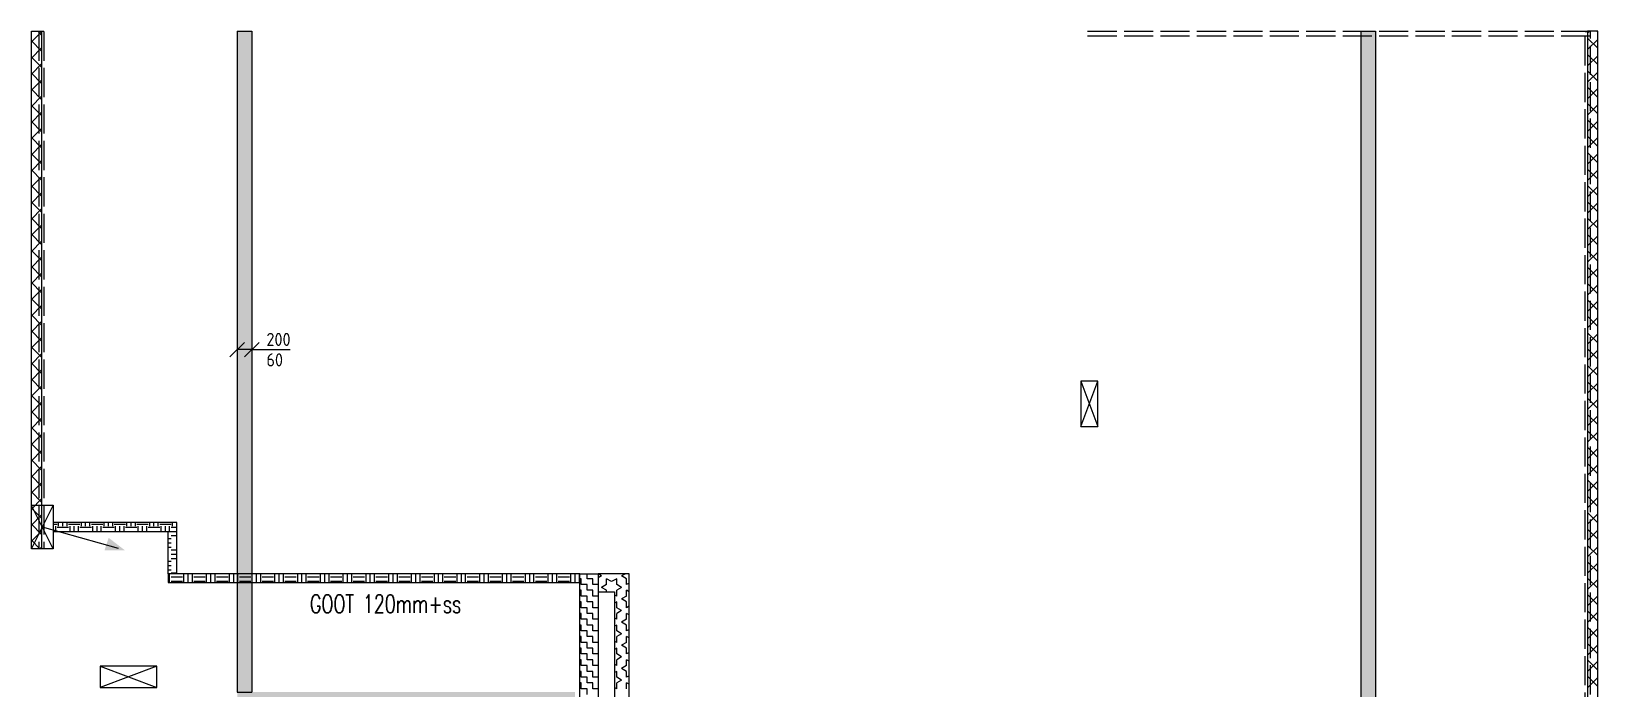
# Model space of a CAD drawing. Header units: millimetres. Extents: x -3262 to 113612, y 0 to 217318.
# Drawn here: x 91127 to 112624, y 61852 to 70869 of the extents above; entities that cross this region are included whole.
import ezdxf

# ---------------------------------------------------------------- set-up
doc = ezdxf.new("R2010")
doc.units = ezdxf.units.MM
doc.header["$LTSCALE"] = 100
doc.linetypes.add('E_GOOT3', pattern=[5, 4, -1])
for name, color, linetype in [('ByLayer', 2, 'Continuous'), ('EL6131--_ENERGIEBEDR (1996)', 2, 'Continuous'), ('EL6131--_GEBOUWINST (1996)', 2, 'Continuous'), ('EL6131--_KG_D', 3, 'Continuous'), ('EL6131--_WG', 3, 'Continuous'), ('EM6131--_KG', 1, 'Continuous')]:
    doc.layers.add(name, color=color, linetype=linetype)
doc.styles.add('CofelyArial', font='arial.ttf')
doc.styles.add('ROMANS', font='ROMANS', dxfattribs={"width": 0.7})
doc.styles.add('STABICAD-018', font='ISOCP.SHX', dxfattribs={"height": 1.8})

# ---------------------------------------------------------------- blocks, each defined once
blk = doc.blocks.new('*X66')
at = {"color": 0}
for p, q in [((84742, 35687), (84860, 35804)), ((84765, 35664), (84742, 35687)), ((84986, 35664), (84846, 35804)), ((84941, 35664), (85081, 35804)), ((85207, 35664), (85067, 35804)), ((85162, 35664), (85302, 35804)), ((85428, 35664), (85288, 35804)), ((85383, 35664), (85523, 35804)), ((85649, 35664), (85509, 35804)), ((85604, 35664), (85744, 35804)), ((85870, 35664), (85730, 35804)), ((85824, 35664), (85964, 35804)), ((86091, 35664), (85951, 35804)), ((86045, 35664), (86185, 35804)), ((86312, 35664), (86172, 35804)), ((86266, 35664), (86406, 35804)), ((86533, 35664), (86393, 35804)), ((86487, 35664), (86627, 35804)), ((86754, 35664), (86614, 35804)), ((86708, 35664), (86848, 35804)), ((86975, 35664), (86835, 35804)), ((86929, 35664), (87069, 35804)), ((87196, 35664), (87056, 35804)), ((87150, 35664), (87290, 35804)), ((87417, 35664), (87277, 35804)), ((87371, 35664), (87511, 35804)), ((87638, 35664), (87498, 35804)), ((87592, 35664), (87732, 35804)), ((87859, 35664), (87719, 35804)), ((87813, 35664), (87953, 35804)), ((88080, 35664), (87940, 35804)), ((88034, 35664), (88174, 35804)), ((88301, 35664), (88161, 35804)), ((88255, 35664), (88395, 35804)), ((88522, 35664), (88382, 35804)), ((88476, 35664), (88616, 35804)), ((88743, 35664), (88603, 35804)), ((88697, 35664), (88837, 35804)), ((88963, 35664), (88823, 35804)), ((88918, 35664), (89058, 35804)), ((89184, 35664), (89044, 35804)), ((89139, 35664), (89279, 35804)), ((89405, 35664), (89265, 35804)), ((89360, 35664), (89500, 35804)), ((89626, 35664), (89486, 35804)), ((89581, 35664), (89721, 35804)), ((89847, 35664), (89707, 35804)), ((89802, 35664), (89942, 35804)), ((90068, 35664), (89928, 35804)), ((90023, 35664), (90163, 35804)), ((90289, 35664), (90149, 35804)), ((90244, 35664), (90384, 35804)), ((90510, 35664), (90370, 35804)), ((90465, 35664), (90605, 35804)), ((90731, 35664), (90591, 35804)), ((90686, 35664), (90826, 35804)), ((90952, 35664), (90812, 35804)), ((90907, 35664), (91047, 35804)), ((91173, 35664), (91033, 35804)), ((91128, 35664), (91268, 35804)), ((91394, 35664), (91254, 35804)), ((91349, 35664), (91489, 35804)), ((91615, 35664), (91475, 35804)), ((91570, 35664), (91710, 35804)), ((91836, 35664), (91696, 35804)), ((91791, 35664), (91842, 35716))]:
    blk.add_line(p, q, dxfattribs=at)
blk = doc.blocks.new('PIJL-UIT')
at = {"layer": 'ByLayer', "color": 2}
blk.add_line((0, 0), (2.92, 10.41), dxfattribs=at)
blk.add_solid([(3.23, 11.35), (1.51, 9.11), (3.24, 8.54)], dxfattribs=at)
blk = doc.blocks.new('NV-1')
at = {"layer": 'ByLayer'}
for p, q in [((0, 4), (7.91, 0)), ((0, 0), (7.91, 4))]:
    blk.add_line(p, q, dxfattribs=at)
blk.add_lwpolyline([(0, 0), (8, 0), (8, 4), (0, 4)], close=True, dxfattribs=at)
blk = doc.blocks.new('*X138')
at = {"color": 0}
for p, q in [((49082, 35449), (49082, 35504)), ((48988, 35469), (49062, 35469)), ((48988, 35273), (49062, 35273)), ((49043, 35293), (49043, 35449)), ((49062, 35430), (49108, 35430)), ((49062, 35371), (49108, 35371)), ((49062, 35312), (49108, 35312)), ((49082, 35137), (49082, 35293)), ((48988, 35215), (49062, 35215)), ((48988, 35156), (49062, 35156)), ((49043, 34980), (49043, 35137)), ((49062, 35117), (49108, 35117)), ((49062, 35059), (49108, 35059)), ((48988, 34961), (49062, 34961)), ((48988, 34902), (49062, 34902)), ((48988, 34844), (49062, 34844)), ((49062, 35000), (49108, 35000)), ((49082, 34824), (49082, 34980)), ((48988, 34648), (49062, 34648)), ((49043, 34668), (49043, 34824)), ((49062, 34805), (49108, 34805)), ((49062, 34746), (49108, 34746)), ((49062, 34688), (49108, 34688)), ((49082, 34512), (49082, 34668)), ((48988, 34590), (49062, 34590)), ((48988, 34531), (49062, 34531)), ((49043, 34355), (49043, 34512)), ((49062, 34492), (49108, 34492)), ((49062, 34434), (49108, 34434)), ((48988, 34336), (49062, 34336)), ((48988, 34277), (49062, 34277)), ((48988, 34219), (49062, 34219)), ((49043, 34043), (49043, 34199)), ((49062, 34375), (49108, 34375)), ((49082, 34199), (49082, 34355)), ((48988, 34023), (49062, 34023)), ((49062, 34180), (49108, 34180)), ((49062, 34121), (49108, 34121)), ((49062, 34062), (49108, 34062)), ((49082, 33887), (49082, 34043)), ((48288, 33906), (48408, 33906)), ((48301, 33730), (48301, 33887)), ((48359, 33730), (48359, 33887)), ((48418, 33806), (48418, 33887)), ((48457, 33887), (48457, 33926)), ((48516, 33887), (48516, 33926)), ((48574, 33887), (48574, 33926)), ((48613, 33806), (48613, 33887)), ((48672, 33806), (48672, 33887)), ((48730, 33806), (48730, 33887)), ((48770, 33887), (48770, 33926)), ((48828, 33887), (48828, 33926)), ((48887, 33887), (48887, 33926)), ((48926, 33806), (48926, 33887)), ((48984, 33806), (48984, 33887)), ((48988, 33965), (49062, 33965)), ((48988, 33906), (49062, 33906)), ((49043, 33806), (49043, 33887)), ((49062, 33867), (49108, 33867)), ((49062, 33809), (49108, 33809)), ((48288, 33711), (48408, 33711)), ((48288, 33652), (48408, 33652)), ((48288, 33594), (48408, 33594)), ((48301, 33418), (48301, 33574)), ((48359, 33418), (48359, 33574)), ((48288, 33398), (48408, 33398)), ((48288, 33340), (48408, 33340)), ((48288, 33281), (48408, 33281)), ((48301, 33105), (48301, 33262)), ((48359, 33105), (48359, 33262)), ((48288, 33086), (48408, 33086)), ((48288, 33027), (48408, 33027)), ((48288, 32969), (48408, 32969)), ((48301, 32793), (48301, 32949)), ((48359, 32793), (48359, 32949)), ((48288, 32773), (48408, 32773)), ((48288, 32715), (48408, 32715)), ((48288, 32656), (48408, 32656)), ((48288, 32461), (48408, 32461)), ((48301, 32480), (48301, 32637)), ((48359, 32480), (48359, 32637)), ((48288, 32402), (48408, 32402)), ((48288, 32344), (48408, 32344)), ((48301, 32168), (48301, 32324)), ((48359, 32168), (48359, 32324)), ((48288, 32148), (48408, 32148)), ((48288, 32090), (48408, 32090)), ((48288, 32031), (48408, 32031)), ((48288, 31836), (48408, 31836)), ((48301, 31855), (48301, 32012)), ((48359, 31855), (48359, 32012)), ((48288, 31777), (48408, 31777)), ((48288, 31719), (48408, 31719)), ((48301, 31543), (48301, 31699)), ((48359, 31543), (48359, 31699)), ((48288, 31523), (48408, 31523)), ((48288, 31465), (48408, 31465)), ((48288, 31406), (48408, 31406)), ((48301, 31230), (48301, 31387)), ((48359, 31230), (48359, 31387)), ((48288, 31211), (48408, 31211)), ((48288, 31152), (48408, 31152)), ((48288, 31094), (48408, 31094)), ((48301, 30918), (48301, 31074)), ((48359, 30918), (48359, 31074)), ((48288, 30898), (48408, 30898)), ((48288, 30840), (48408, 30840)), ((48288, 30781), (48408, 30781)), ((48301, 30605), (48301, 30762)), ((48359, 30605), (48359, 30762)), ((48288, 30586), (48408, 30586)), ((48288, 30527), (48408, 30527)), ((48288, 30469), (48408, 30469)), ((48301, 30293), (48301, 30449)), ((48359, 30293), (48359, 30449)), ((48288, 30273), (48408, 30273)), ((48288, 30215), (48408, 30215)), ((48288, 30156), (48408, 30156)), ((48301, 29980), (48301, 30137)), ((48359, 29980), (48359, 30137)), ((48288, 29961), (48408, 29961)), ((48288, 29902), (48408, 29902)), ((48288, 29844), (48408, 29844)), ((48301, 29668), (48301, 29824)), ((48359, 29668), (48359, 29824)), ((48288, 29648), (48408, 29648)), ((48288, 29590), (48408, 29590)), ((48288, 29531), (48408, 29531)), ((48301, 29355), (48301, 29512)), ((48359, 29355), (48359, 29512)), ((48288, 29336), (48408, 29336)), ((48288, 29277), (48408, 29277)), ((48288, 29219), (48408, 29219)), ((48288, 29023), (48408, 29023)), ((48301, 29043), (48301, 29199)), ((48359, 29043), (48359, 29199)), ((48288, 28965), (48408, 28965)), ((48288, 28906), (48408, 28906)), ((48301, 28730), (48301, 28887)), ((48359, 28730), (48359, 28887)), ((48288, 28711), (48408, 28711)), ((48288, 28652), (48408, 28652)), ((48288, 28594), (48408, 28594)), ((48288, 28398), (48408, 28398)), ((48301, 28418), (48301, 28574)), ((48359, 28418), (48359, 28574)), ((48288, 28340), (48408, 28340)), ((48288, 28281), (48408, 28281))]:
    blk.add_line(p, q, dxfattribs=at)
blk = doc.blocks.new('*X84')
at = {"color": 0}
for p, q in [((46983, 14307), (46843, 14447)), ((46861, 14307), (47001, 14447)), ((47208, 14307), (47068, 14447)), ((47085, 14307), (47225, 14447)), ((47432, 14307), (47292, 14447)), ((47310, 14307), (47450, 14447)), ((47657, 14307), (47517, 14447)), ((47534, 14307), (47674, 14447)), ((47881, 14307), (47741, 14447)), ((47759, 14307), (47899, 14447)), ((48106, 14307), (47966, 14447)), ((47983, 14307), (48123, 14447)), ((48330, 14307), (48190, 14447)), ((48208, 14307), (48348, 14447)), ((48555, 14307), (48415, 14447)), ((48432, 14307), (48572, 14447)), ((48779, 14307), (48639, 14447)), ((48657, 14307), (48797, 14447)), ((49004, 14307), (48864, 14447)), ((48881, 14307), (49021, 14447)), ((49228, 14307), (49088, 14447)), ((49106, 14307), (49246, 14447)), ((49453, 14307), (49313, 14447)), ((49330, 14307), (49470, 14447)), ((49677, 14307), (49537, 14447)), ((49555, 14307), (49695, 14447)), ((49902, 14307), (49762, 14447)), ((49779, 14307), (49919, 14447)), ((50126, 14307), (49986, 14447)), ((50004, 14307), (50144, 14447)), ((50351, 14307), (50211, 14447)), ((50228, 14307), (50368, 14447)), ((50575, 14307), (50435, 14447)), ((50453, 14307), (50593, 14447)), ((50800, 14307), (50660, 14447)), ((50677, 14307), (50817, 14447)), ((51024, 14307), (50884, 14447)), ((50902, 14307), (51042, 14447)), ((51249, 14307), (51109, 14447)), ((51126, 14307), (51266, 14447)), ((51473, 14307), (51333, 14447)), ((51351, 14307), (51491, 14447)), ((51698, 14307), (51558, 14447)), ((51575, 14307), (51715, 14447)), ((51922, 14307), (51782, 14447)), ((51800, 14307), (51940, 14447)), ((52147, 14307), (52007, 14447)), ((52024, 14307), (52164, 14447)), ((52371, 14307), (52231, 14447)), ((52249, 14307), (52389, 14447)), ((52596, 14307), (52456, 14447)), ((52473, 14307), (52613, 14447)), ((52820, 14307), (52680, 14447)), ((52698, 14307), (52838, 14447)), ((53045, 14307), (52905, 14447)), ((52922, 14307), (53062, 14447)), ((53269, 14307), (53129, 14447)), ((53147, 14307), (53287, 14447)), ((53494, 14307), (53354, 14447)), ((53371, 14307), (53511, 14447)), ((53718, 14307), (53578, 14447)), ((53596, 14307), (53736, 14447)), ((53943, 14307), (53803, 14447)), ((53820, 14307), (53960, 14447)), ((54167, 14307), (54027, 14447)), ((54045, 14307), (54185, 14447)), ((54392, 14307), (54252, 14447)), ((54269, 14307), (54409, 14447)), ((54616, 14307), (54476, 14447)), ((54494, 14307), (54634, 14447)), ((54841, 14307), (54701, 14447)), ((54718, 14307), (54858, 14447)), ((55065, 14307), (54925, 14447)), ((54943, 14307), (55083, 14447)), ((55290, 14307), (55150, 14447)), ((55167, 14307), (55307, 14447)), ((55514, 14307), (55374, 14447)), ((55392, 14307), (55532, 14447)), ((55739, 14307), (55599, 14447)), ((55616, 14307), (55756, 14447)), ((55848, 14422), (55823, 14447)), ((55841, 14307), (55848, 14315))]:
    blk.add_line(p, q, dxfattribs=at)
blk = doc.blocks.new('*X105')
at = {"color": 0}
for p, q in [((48181, 27909), (48220, 27977)), ((48260, 27909), (48220, 27977)), ((48379, 27977), (48351, 28027)), ((48379, 27977), (48407, 28027)), ((46831, 27771), (46848, 27801)), ((46831, 27771), (46911, 27771)), ((46950, 27703), (46911, 27771)), ((46950, 27703), (46990, 27771)), ((46990, 27771), (47069, 27771)), ((47069, 27771), (47052, 27801)), ((47149, 27771), (47166, 27801)), ((47149, 27771), (47228, 27771)), ((47268, 27703), (47228, 27771)), ((47268, 27703), (47307, 27771)), ((47307, 27771), (47387, 27771)), ((47387, 27771), (47370, 27801)), ((47466, 27771), (47483, 27801)), ((47466, 27771), (47546, 27771)), ((47585, 27703), (47546, 27771)), ((47585, 27703), (47625, 27771)), ((47625, 27771), (47704, 27771)), ((47704, 27771), (47687, 27801)), ((47784, 27771), (47801, 27801)), ((47784, 27771), (47863, 27771)), ((47903, 27703), (47863, 27771)), ((47903, 27703), (47942, 27771)), ((47942, 27771), (48022, 27771)), ((48022, 27771), (48005, 27801)), ((48101, 27771), (48118, 27801)), ((48101, 27771), (48181, 27771)), ((48158, 27909), (48181, 27909)), ((48220, 27703), (48181, 27771)), ((48220, 27703), (48260, 27771)), ((48260, 27909), (48339, 27909)), ((48260, 27771), (48339, 27771)), ((48300, 27840), (48339, 27909)), ((48339, 27771), (48300, 27840)), ((46831, 27634), (46911, 27634)), ((46892, 27601), (46911, 27634)), ((46990, 27634), (47069, 27634)), ((47009, 27601), (46990, 27634)), ((47069, 27634), (47109, 27703)), ((47149, 27634), (47109, 27703)), ((47149, 27634), (47228, 27634)), ((47209, 27601), (47228, 27634)), ((47326, 27601), (47307, 27634)), ((47307, 27634), (47387, 27634)), ((47387, 27634), (47427, 27703)), ((47466, 27634), (47427, 27703)), ((47466, 27634), (47546, 27634)), ((47527, 27601), (47546, 27634)), ((47625, 27634), (47704, 27634)), ((47644, 27601), (47625, 27634)), ((47704, 27634), (47744, 27703)), ((47784, 27634), (47744, 27703)), ((47784, 27634), (47863, 27634)), ((47844, 27601), (47863, 27634)), ((47942, 27634), (48022, 27634)), ((47961, 27601), (47942, 27634)), ((48022, 27634), (48062, 27703)), ((48101, 27634), (48062, 27703)), ((48101, 27634), (48181, 27634)), ((48162, 27601), (48181, 27634)), ((48260, 27634), (48339, 27634)), ((48279, 27601), (48260, 27634)), ((48339, 27634), (48379, 27703)), ((48408, 27652), (48379, 27703))]:
    blk.add_line(p, q, dxfattribs=at)
blk = doc.blocks.new('*X104')
at = {"color": 0}
for p, q in [((46752, 28178), (46831, 28178)), ((46831, 28258), (46911, 28258)), ((46831, 28178), (46831, 28258)), ((46911, 28258), (46911, 28277)), ((46911, 28178), (46990, 28178)), ((46911, 28099), (46911, 28178)), ((46990, 28258), (47069, 28258)), ((46990, 28178), (46990, 28258)), ((47069, 28258), (47069, 28277)), ((47069, 28178), (47149, 28178)), ((47069, 28099), (47069, 28178)), ((47149, 28258), (47228, 28258)), ((47149, 28178), (47149, 28258)), ((47228, 28258), (47228, 28277)), ((47228, 28178), (47308, 28178)), ((47228, 28099), (47228, 28178)), ((47308, 28258), (47387, 28258)), ((47308, 28178), (47308, 28258)), ((47387, 28258), (47387, 28277)), ((47387, 28178), (47466, 28178)), ((47387, 28099), (47387, 28178)), ((47466, 28258), (47546, 28258)), ((47466, 28178), (47466, 28258)), ((47546, 28258), (47546, 28277)), ((47546, 28178), (47625, 28178)), ((47546, 28099), (47546, 28178)), ((47625, 28258), (47704, 28258)), ((47625, 28178), (47625, 28258)), ((47704, 28258), (47704, 28277)), ((47704, 28178), (47784, 28178)), ((47704, 28099), (47704, 28178)), ((47784, 28258), (47863, 28258)), ((47784, 28178), (47784, 28258)), ((47863, 28258), (47863, 28277)), ((47863, 28178), (47942, 28178)), ((47863, 28099), (47863, 28178)), ((47942, 28258), (48022, 28258)), ((47942, 28178), (47942, 28258)), ((48022, 28258), (48022, 28277)), ((48022, 28178), (48101, 28178)), ((48022, 28099), (48022, 28178)), ((48101, 28258), (48181, 28258)), ((48101, 28178), (48101, 28258)), ((48181, 28258), (48181, 28277)), ((48181, 28178), (48260, 28178)), ((48181, 28099), (48181, 28178)), ((48260, 28258), (48339, 28258)), ((48260, 28178), (48260, 28258)), ((48339, 28258), (48339, 28277)), ((48339, 28178), (48408, 28178)), ((48339, 28099), (48339, 28178)), ((46831, 28099), (46911, 28099)), ((46831, 28027), (46831, 28099)), ((46990, 28099), (47069, 28099)), ((46990, 28027), (46990, 28099)), ((47149, 28099), (47228, 28099)), ((47149, 28027), (47149, 28099)), ((47308, 28099), (47387, 28099)), ((47308, 28027), (47308, 28099)), ((47466, 28099), (47546, 28099)), ((47466, 28027), (47466, 28099)), ((47625, 28099), (47704, 28099)), ((47625, 28027), (47625, 28099)), ((47784, 28099), (47863, 28099)), ((47784, 28027), (47784, 28099)), ((47942, 28099), (48022, 28099)), ((47942, 28027), (47942, 28099)), ((48101, 28099), (48181, 28099)), ((48101, 28027), (48101, 28099)), ((48260, 28099), (48339, 28099)), ((48260, 28027), (48260, 28099))]:
    blk.add_line(p, q, dxfattribs=at)
blk = doc.blocks.new('E00112')
at = {"color": 0, "linetype": 'Continuous'}
for p, q in [((0, 1), (-1, 1)), ((-1, 1), (-1, 0)), ((-1, 0), (0, 1)), ((-1, 1), (0, 0)), ((0, 0), (0, 1)), ((-1, 0), (0, 0))]:
    blk.add_line(p, q, dxfattribs=at)
blk = doc.blocks.new('*U109')
at = {"color": 0, "linetype": 'Continuous'}
for p, q in [((0, 100, -2730), (9064, 100, -2730)), ((0, -100, -2730), (0, 100, -2730)), ((9064, -100, -2730), (9064, 100, -2730)), ((0, -100, -2730), (9064, -100, -2730))]:
    blk.add_line(p, q, dxfattribs=at)
at = {"color": 1, "style": 'CofelyArial'}
for tag in ['CODE', 'POSITIONCODE', 'SECTIONCODE']:
    blk.add_attdef(tag, (94053, 70869, 2730), '', height=1.8, dxfattribs=at)
blk = doc.blocks.new('*U117')
at = {"color": 0, "linetype": 'Continuous'}
for p, q in [((-300, -100, -2730), (-100, 100, -2730)), ((0, 0, -2730), (-200, 0, -2730)), ((-100, -100, -2730), (100, 100, -2730)), ((0, 0, -2730), (100, 0, -2730)), ((100, 0, -2730), (528, 0, -2730))]:
    blk.add_line(p, q, dxfattribs=at)
at = {"color": 0, "linetype": 'Continuous', "style": 'STABICAD-018'}
for s, p in [('200', (200, 50, -2730)), ('60', (200, -230, -2730))]:
    blk.add_text(s, height=180, dxfattribs=at).set_placement(p)
at = {"color": 1, "style": 'CofelyArial'}
blk.add_attdef('CODE', (94153, 66502, 2730), '', height=1.8, dxfattribs=at)
blk = doc.blocks.new('*U120')
at = {"color": 0, "linetype": 'Continuous'}
for p, q in [((0, 100, -2730), (19676, 100, -2730)), ((0, -100, -2730), (0, 100, -2730)), ((19676, -100, -2730), (19676, 100, -2730)), ((0, -100, -2730), (19676, -100, -2730))]:
    blk.add_line(p, q, dxfattribs=at)
at = {"color": 1, "style": 'CofelyArial'}
for tag in ['CODE', 'POSITIONCODE', 'SECTIONCODE']:
    blk.add_attdef(tag, (109474, 70869, 2730), '', height=1.8, dxfattribs=at)

msp = doc.modelspace()

# ---------------------------------------------------------------- hatches: boundary and pattern name
at = {"layer": 'EL6131--_ENERGIEBEDR (1996)', "linetype": 'Continuous'}
h = msp.add_hatch(dxfattribs=at)
h.set_pattern_fill('STARS', color=1, scale=25)
h.set_pattern_definition([(0, (-61449.15, 0), (0, 137.48153), [79.375, -79.375]), (60, (-61449.15, 0), (-119.0625, 68.74077), [79.375, -79.375]), (120, (-61409.46, 68.74), (-119.0625, -68.74077), [79.375, -79.375])])
h.paths.add_polyline_path([(109574, 70869), (109374, 70869), (109374, 51077), (93083, 51077), (93083, 53266), (91127, 53266), (91127, 53066), (92883, 53066), (92883, 51411), (92883, 50877), (109374, 50877), (109374, 27589), (109574, 27589)])
h = msp.add_hatch(dxfattribs=at)
h.set_pattern_fill('STARS', color=1, scale=25)
h.set_pattern_definition([(0, (-26298.44, -7812.82), (0, 137.48153), [79.375, -79.375]), (60, (-26298.44, -7812.82), (-119.0625, 68.74077), [79.375, -79.375]), (120, (-26258.75, -7744.08), (-119.0625, -68.74077), [79.375, -79.375])])
h.paths.add_polyline_path([(93953, 61604), (97507, 61604), (97507, 56819), (97707, 56819), (97707, 61604), (98389, 61604), (98389, 51077), (98589, 51077), (98589, 61804), (94153, 61804), (94153, 70869), (93953, 70869)])

# ---------------------------------------------------------------- linework, layer by layer
at = {"layer": 'EL6131--_ENERGIEBEDR (1996)'}
msp.add_line((93125, 63429), (93125, 64009), dxfattribs=at)
for points in [[(93125, 64129), (91427, 64129), (91427, 64009), (93125, 64009)], [(98654, 63429), (93005, 63429), (93005, 63309), (98654, 63309)]]:
    msp.add_lwpolyline(points, close=True, dxfattribs=at)
for points in [[(93005, 63429), (93005, 64009)], [(99330, 42217), (99330, 54038), (111748, 54038), (111748, 54238), (99330, 54238), (99330, 63429), (98904, 63429), (98904, 63429), (98904, 63429), (98904, 63179), (99130, 63179), (99130, 57366), (98904, 57366), (98904, 57246), (99130, 57246), (99130, 48373), (97977, 48373), (97977, 49092), (97673, 49092), (97673, 48123), (99130, 48123), (99130, 43460)], [(98654, 45290), (98654, 47569), (97779, 47569), (97779, 47973), (98654, 47973), (98654, 63429), (98904, 63429), (98904, 63179), (98904, 53816), (98904, 53813), (98904, 53816)]]:
    msp.add_lwpolyline(points, dxfattribs=at)
at = {"layer": 'EL6131--_GEBOUWINST (1996)', "color": 2, "linetype": 'Continuous'}
for points in [[(91127, 63769), (91127, 70869), (91267, 70869), (91267, 63769)], [(112624, 27909), (112624, 70869), (112484, 70869), (112484, 27909)]]:
    msp.add_lwpolyline(points, close=True, dxfattribs=at)
at = {"layer": 'EL6131--_WG', "linetype": 'E_GOOT3'}
for p, q in [((91230, 70866), (91230, 63769)), ((91300, 70866), (91230, 70866)), ((91300, 70866), (91300, 63769)), ((112524, 70866), (105530, 70866)), ((112524, 70801), (105530, 70801)), ((112454, 56399), (112454, 70866)), ((112454, 70866), (112524, 70866)), ((112524, 27772), (112524, 70866)), ((91300, 63769), (91230, 63769))]:
    msp.add_line(p, q, dxfattribs=at)

# ---------------------------------------------------------------- block references
at = {"layer": 'EL6131--_ENERGIEBEDR (1996)', "color": 2, "linetype": 'Continuous', "xscale": -75, "yscale": 75, "zscale": 75, "rotation": 270}
msp.add_blockref('NV-1', (91127, 63769), dxfattribs=at)
at = {"layer": 'EL6131--_ENERGIEBEDR (1996)', "color": 1, "linetype": 'Continuous', "xscale": 100, "yscale": 100, "zscale": 100, "rotation": 270}
msp.add_blockref('PIJL-UIT', (91277, 64072), dxfattribs=at)
at = {"layer": 'EL6131--_ENERGIEBEDR (1996)', "color": 1, "linetype": 'Continuous', "rotation": 90}
for name in ['*X138', '*X105', '*X104']:
    msp.add_blockref(name, (126931, 15020), dxfattribs=at)
at = {"layer": 'EL6131--_GEBOUWINST (1996)', "color": 1, "linetype": 'Continuous', "rotation": 90}
for name, p in [('*X66', (126931, -20973)), ('*X84', (126931, 15020))]:
    msp.add_blockref(name, p, dxfattribs=at)
at = {"layer": 'EL6131--_KG_D', "linetype": 'Continuous', "rotation": 270}
for name, p in [('*U109', (94053, 70869, 2730)), ('*U120', (109474, 70869, 2730))]:
    msp.add_blockref(name, p, dxfattribs=at)
at = {"layer": 'EL6131--_WG', "xscale": 234, "yscale": 624, "zscale": 234}
msp.add_blockref('E00112', (105764, 65446), dxfattribs=at)
at = {"layer": 'EL6131--_WG', "xscale": 292.5, "yscale": 780, "zscale": 292.5, "rotation": 270}
msp.add_blockref('E00112', (92070, 61867), dxfattribs=at)
at = {"layer": 'EM6131--_KG', "linetype": 'Continuous'}
msp.add_blockref('*U117', (94153, 66502, 2730), dxfattribs=at)

# ---------------------------------------------------------------- texts
at = {"layer": 'EL6131--_ENERGIEBEDR (1996)', "color": 1, "linetype": 'Continuous', "style": 'ROMANS', "width": 0.7}
msp.add_text('GOOT 120mm+ss', height=250, dxfattribs=at).set_placement((94950, 62890))

doc.saveas('drawing.dxf')
